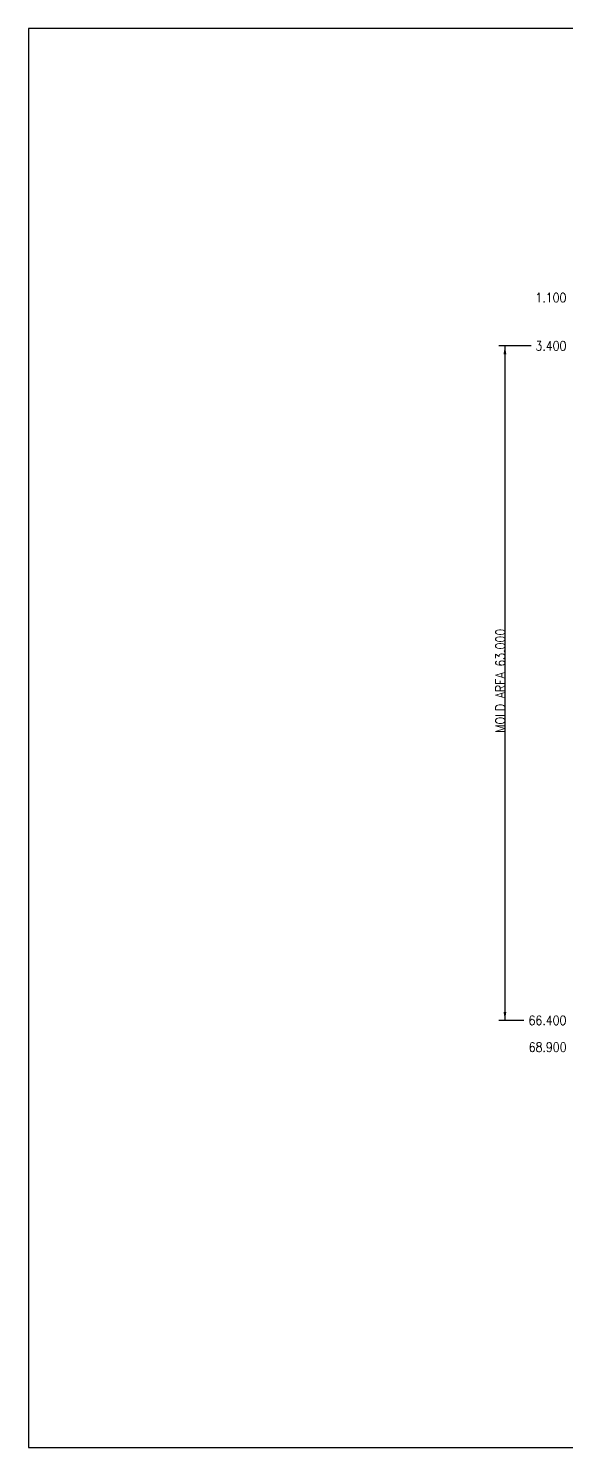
# Model space of a CAD drawing. Extents: x -105 to 405, y -68 to 126.
# Drawn here: x 172.1 to 222.4, y -6.2 to 126.3 of the extents above; entities that cross this region are included whole.
import ezdxf

# ---------------------------------------------------------------- set-up
doc = ezdxf.new("R2010")
doc.units = 0
doc.layers.add('2D', color=4, linetype='CONTINUOUS')
doc.layers.add('TEMPLATE', color=6, linetype='CONTINUOUS')
doc.styles.get("Standard").update_dxf_attribs({"font": 'ROMANS', "bigfont": 'EXTFONT2'})

msp = doc.modelspace()

# ---------------------------------------------------------------- linework, layer by layer
at = {"layer": '2D', "color": 7, "linetype": 'CONTINUOUS'}
for p, q in [((219.0727, 96.6749), (216.0503, 96.6749)), ((216.6218, 96.6749), (216.6218, 33.6749)), ((218.3941, 33.6749), (216.0503, 33.6749))]:
    msp.add_line(p, q, dxfattribs=at)
at = {"layer": '2D', "color": 7}
for points in [[(216.7541, 95.8812), (216.4895, 95.8812), (216.6218, 96.6749)], [(216.4895, 34.4687), (216.7541, 34.4687), (216.6218, 33.6749)]]:
    msp.add_solid(points, dxfattribs=at)
at = {"layer": 'TEMPLATE'}
msp.add_lwpolyline([(172.0884, -6.222), (358.7198, -6.222), (358.7198, 126.3204), (172.0884, 126.3204)], close=True, dxfattribs=at)

# ---------------------------------------------------------------- texts
at = {"layer": '2D', "color": 7, "char_height": 0.875, "attachment_point": 6}
for s, insert in [('\\W0.857143;1.100', (222.3643, 101.1749)), ('\\W0.857143;3.400', (222.3643, 96.6749)), ('\\W0.857143;66.400', (222.3643, 33.6749)), ('\\W0.857143;68.900', (222.3817, 31.1749))]:
    msp.add_mtext(s, dxfattribs=dict(at, insert=insert))
at = {"layer": '2D', "color": 7, "insert": (216.6218, 65.3937), "char_height": 0.875, "attachment_point": 8, "rotation": 90}
msp.add_mtext('\\W0.857143;MOLD AREA 63.000', dxfattribs=at)

doc.saveas('drawing.dxf')
